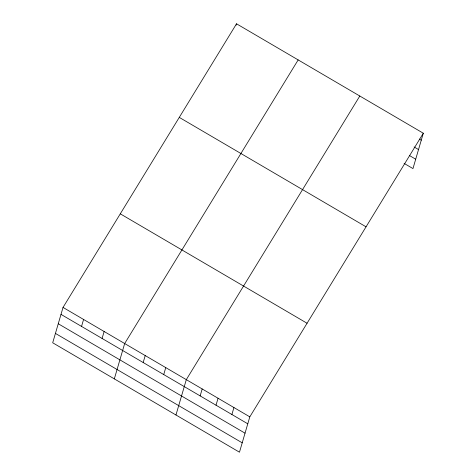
<?xml version="1.0" encoding="UTF-8"?>
<svg xmlns="http://www.w3.org/2000/svg" width="476" height="476" viewBox="0 0 476 476"><rect width="100%" height="100%" fill="white"/><g stroke="black" fill="none" stroke-linecap="round" stroke-linejoin="round"><path stroke-width="0.71" d="M63.034 307.425L52.693 342.774L239.476 452.2L249.811 416.851L423.307 133.226L236.524 23.8L63.034 307.425L249.811 416.851M81.545 326.417L83.58 319.461M102.09 338.454L104.125 331.498M114.329 378.884L124.67 343.535L298.166 59.911M236.12 25.192L236.524 23.8M143.181 362.528L145.216 355.572M163.726 374.564L165.761 367.609M175.965 414.995L186.306 379.646L359.802 96.021M200.146 395.907L202.181 388.946M216.021 405.207L218.056 398.245M231.901 414.507L233.936 407.545M423.307 133.226L412.966 168.575L404.076 163.369M419.368 139.069L421.272 140.182M414.084 146.947L418.529 149.553M409.36 155.485L415.709 159.204M179.274 117.394L366.05 226.82M120.285 213.825L307.062 323.252M60.999 314.38L247.776 423.807M58.256 323.751L245.033 433.178M55.436 333.408L242.213 442.829"/></g></svg>
